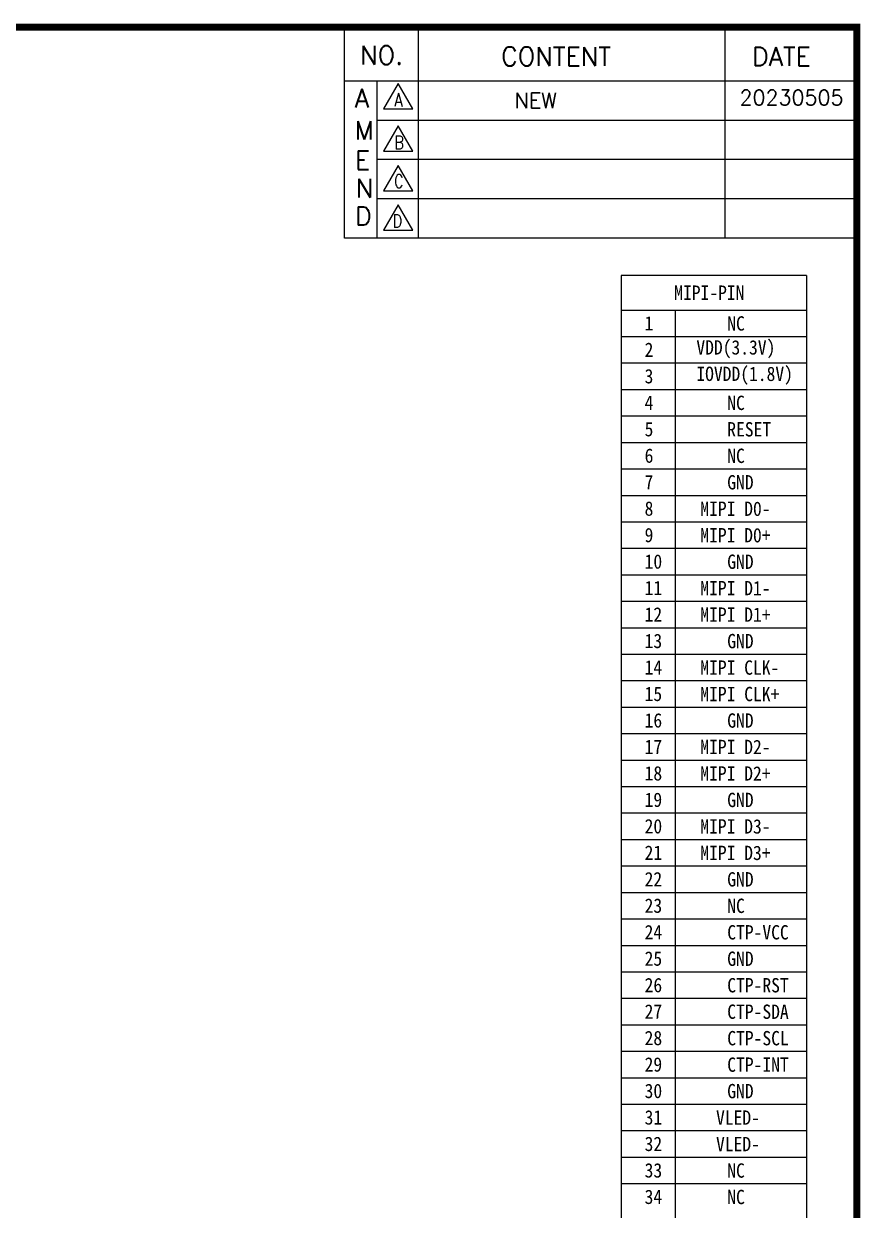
# Model space of a CAD drawing. Header units: millimetres. Extents: x 1532 to 2244, y 694 to 1195.
# Drawn here: x 2034.2 to 2243.8, y 897.8 to 1195.2 of the extents above; entities that cross this region are included whole.
import ezdxf

# ---------------------------------------------------------------- set-up
doc = ezdxf.new("R2010")
doc.units = ezdxf.units.MM
doc.layers.add('文字', color=7, linetype='Continuous')
doc.styles.add('ISO-25', font='simplex.shx', dxfattribs={"width": 0.9, "bigfont": 'gbcbig.shx'})
doc.styles.get("Standard").update_dxf_attribs({"font": 'txt', "bigfont": 'gbcbig.shx'})

msp = doc.modelspace()

# ---------------------------------------------------------------- linework, layer by layer
at = {"color": 0}
for p in [(2242.954, 1194.306), (2242.954, 1166.304)]:
    msp.add_line(p, (2242.954, 1081.153), dxfattribs=at)
at = {"color": 0, "linetype": 'Continuous'}
for p, q in [((2242.954, 1194.306), (2242.954, 1081.153)), ((2242.954, 1180.772), (2114.544, 1180.772)), ((2242.954, 1170.942), (2122.786, 1170.942)), ((2242.954, 1161.112), (2122.786, 1161.112)), ((2242.954, 1151.281), (2122.786, 1151.281)), ((2242.954, 1141.451), (2114.544, 1141.451))]:
    msp.add_line(p, q, dxfattribs=at)
for p, q in [((2242.954, 1155.406), (2242.954, 1081.153)), ((2230.324, 1132.079), (2183.858, 1132.079)), ((2183.858, 1132.079), (2183.858, 857.98)), ((2230.324, 1132.079), (2230.324, 857.98)), ((2230.324, 1123.326), (2183.858, 1123.326)), ((2197.457, 1123.326), (2197.457, 857.98)), ((2230.324, 1116.693), (2183.858, 1116.693)), ((2230.324, 1110.059), (2183.858, 1110.059)), ((2230.324, 1103.425), (2183.858, 1103.425)), ((2230.324, 1096.792), (2183.858, 1096.792)), ((2230.324, 1090.158), (2183.858, 1090.158)), ((2230.324, 1083.524), (2183.858, 1083.524)), ((2230.324, 1076.891), (2183.858, 1076.891)), ((2230.324, 1070.257), (2183.858, 1070.257)), ((2230.324, 1063.623), (2183.858, 1063.623)), ((2230.324, 1056.99), (2183.858, 1056.99)), ((2230.324, 1050.356), (2183.858, 1050.356)), ((2230.324, 1043.722), (2183.858, 1043.722)), ((2230.324, 1037.089), (2183.858, 1037.089)), ((2230.324, 1030.455), (2183.858, 1030.455)), ((2230.324, 1023.822), (2183.858, 1023.822)), ((2230.324, 1017.188), (2183.858, 1017.188)), ((2230.324, 1010.554), (2183.858, 1010.554)), ((2230.324, 1003.921), (2183.858, 1003.921)), ((2230.324, 997.287), (2183.858, 997.287)), ((2230.324, 990.653), (2183.858, 990.653)), ((2230.324, 984.02), (2183.858, 984.02)), ((2230.324, 977.386), (2183.858, 977.386)), ((2230.324, 970.752), (2183.858, 970.752)), ((2230.324, 964.119), (2183.858, 964.119)), ((2230.324, 957.485), (2183.858, 957.485)), ((2230.324, 950.851), (2183.858, 950.851)), ((2230.324, 944.218), (2183.858, 944.218)), ((2230.324, 937.584), (2183.858, 937.584)), ((2230.324, 930.95), (2183.858, 930.95)), ((2230.324, 924.317), (2183.858, 924.317)), ((2230.324, 917.683), (2183.858, 917.683)), ((2230.324, 911.049), (2183.858, 911.049)), ((2230.324, 904.416), (2183.858, 904.416))]:
    msp.add_line(p, q)
at = {"const_width": 1.704}
msp.add_lwpolyline([(1533.23, 1194.306), (2242.954, 1194.306), (2242.954, 694.549), (1533.23, 694.549), (1533.23, 1194.306), (1537.71, 1194.306)], dxfattribs=at)
at = {"color": 0}
msp.add_lwpolyline([(1533.23, 1194.306), (2242.954, 1194.306), (2242.954, 694.549), (1533.23, 694.549)], close=True, dxfattribs=at)
at = {"color": 0, "linetype": 'Continuous'}
for points in [[(2114.544, 1141.451), (2114.544, 1194.306)], [(2242.954, 1194.306), (2125.501, 1194.306)], [(2133.089, 1141.451), (2133.089, 1194.306)], [(2209.985, 1141.451), (2209.985, 1194.306)], [(2242.954, 1111.883), (2242.954, 1194.306)], [(2122.786, 1141.451), (2122.786, 1180.772)]]:
    msp.add_lwpolyline(points, dxfattribs=at)
for points in [[(2128.027, 1180.157), (2124.368, 1173.82), (2131.686, 1173.82)], [(2128.027, 1169.595), (2124.368, 1163.257), (2131.686, 1163.257)], [(2128.027, 1159.617), (2124.368, 1153.28), (2131.686, 1153.28)], [(2128.027, 1149.8), (2124.368, 1143.463), (2131.686, 1143.463)]]:
    msp.add_lwpolyline(points, close=True, dxfattribs=at)

# ---------------------------------------------------------------- texts
for s, height, p in [('NO.', 4.6576, (2118.486, 1184.973)), ('CONTENT', 4.6576, (2153.799, 1184.642)), ('DATE', 4.6576, (2216.638, 1184.616)), ('A', 4.649, (2117.117, 1174.183)), ('20230505', 3.7999, (2213.56, 1174.764)), ('M', 4.649, (2117.117, 1166.126)), ('E', 4.649, (2117.204, 1158.638)), ('N', 4.649, (2117.396, 1151.624)), ('D', 4.649, (2117.179, 1144.637))]:
    msp.add_text(s, height=height, dxfattribs=at).set_placement(p)
at = {"color": 0, "linetype": 'Continuous', "width": 0.8}
for s, p in [('A', (2127.068, 1174.425)), ('B', (2127.056, 1163.715)), ('C', (2126.992, 1154.033)), ('D', (2126.607, 1144.069))]:
    msp.add_text(s, height=3.31, dxfattribs=at).set_placement(p)
at = {"color": 0, "linetype": 'Continuous', "insert": (2157.214, 1177.805), "char_height": 3.7999, "width": 85.29634, "attachment_point": 1}
msp.add_mtext('NEW', dxfattribs=at)
at = {"layer": '文字', "char_height": 3.5937, "width": 27.00116, "attachment_point": 1, "style": 'ISO-25'}
for s, insert in [('{\\fSimSun|b0|i0|c134|p2;MIPI-PIN}', (2197.185, 1129.56)), ('{\\fSimSun|b0|i0|c134|p2;1}', (2189.768, 1121.89)), ('{\\fSimSun|b0|i0|c134|p2;NC}', (2210.477, 1121.847)), ('{\\fSimSun|b0|i0|c134|p2;2}', (2189.768, 1115.256)), ('\\pt3.25;{\\fSimSun|b0|i0|c134|p2;VDD(3.3V)}', (2202.733, 1115.854)), ('\\pt3.99299;{\\fSimSun|b0|i0|c134|p2;IOVDD(1.8V)}', (2202.733, 1109.221)), ('{\\fSimSun|b0|i0|c134|p2;3}', (2189.768, 1108.622)), ('{\\fSimSun|b0|i0|c134|p2;4}', (2189.768, 1101.989)), ('{\\fSimSun|b0|i0|c134|p2;5}', (2189.768, 1095.355)), ('{\\fSimSun|b0|i0|c134|p2;RESET}', (2210.477, 1095.313)), ('{\\fSimSun|b0|i0|c134|p2;6}', (2189.768, 1088.721)), ('{\\fSimSun|b0|i0|c134|p2;NC}', (2210.477, 1088.679)), ('{\\fSimSun|b0|i0|c134|p2;7}', (2189.768, 1082.088)), ('{\\fSimSun|b0|i0|c134|p2;GND}', (2210.477, 1082.045)), ('{\\fSimSun|b0|i0|c134|p2;8}', (2189.768, 1075.454)), ('{\\fSimSun|b0|i0|c134|p2;MIPI D0-}', (2203.723, 1075.412)), ('{\\fSimSun|b0|i0|c134|p2;9}', (2189.768, 1068.82)), ('{\\fSimSun|b0|i0|c134|p2;MIPI D0+}', (2203.723, 1068.778)), ('{\\fSimSun|b0|i0|c134|p2;10}', (2189.768, 1062.187)), ('{\\fSimSun|b0|i0|c134|p2;GND}', (2210.477, 1062.144)), ('{\\fSimSun|b0|i0|c134|p2;11}', (2189.768, 1055.553)), ('{\\fSimSun|b0|i0|c134|p2;MIPI D1-}', (2203.723, 1055.511)), ('{\\fSimSun|b0|i0|c134|p2;12}', (2189.768, 1048.919)), ('{\\fSimSun|b0|i0|c134|p2;MIPI D1+}', (2203.723, 1048.877)), ('{\\fSimSun|b0|i0|c134|p2;13}', (2189.768, 1042.286)), ('{\\fSimSun|b0|i0|c134|p2;GND}', (2210.477, 1042.243)), ('{\\fSimSun|b0|i0|c134|p2;14}', (2189.768, 1035.652)), ('{\\fSimSun|b0|i0|c134|p2;MIPI CLK-}', (2203.723, 1035.61)), ('{\\fSimSun|b0|i0|c134|p2;15}', (2189.768, 1029.018)), ('{\\fSimSun|b0|i0|c134|p2;MIPI CLK+}', (2203.723, 1028.976)), ('{\\fSimSun|b0|i0|c134|p2;16}', (2189.768, 1022.385)), ('{\\fSimSun|b0|i0|c134|p2;GND}', (2210.477, 1022.342)), ('{\\fSimSun|b0|i0|c134|p2;17}', (2189.768, 1015.751)), ('{\\fSimSun|b0|i0|c134|p2;MIPI D2-}', (2203.723, 1015.709)), ('{\\fSimSun|b0|i0|c134|p2;18}', (2189.768, 1009.117)), ('{\\fSimSun|b0|i0|c134|p2;MIPI D2+}', (2203.723, 1009.075)), ('{\\fSimSun|b0|i0|c134|p2;19}', (2189.768, 1002.484)), ('{\\fSimSun|b0|i0|c134|p2;GND}', (2210.477, 1002.442)), ('{\\fSimSun|b0|i0|c134|p2;20}', (2189.768, 995.85)), ('{\\fSimSun|b0|i0|c134|p2;MIPI D3-}', (2203.723, 995.808)), ('{\\fSimSun|b0|i0|c134|p2;21}', (2189.768, 989.217)), ('{\\fSimSun|b0|i0|c134|p2;MIPI D3+}', (2203.723, 989.174)), ('{\\fSimSun|b0|i0|c134|p2;22}', (2189.768, 982.583)), ('{\\fSimSun|b0|i0|c134|p2;GND}', (2210.477, 982.541)), ('{\\fSimSun|b0|i0|c134|p2;23}', (2189.768, 975.949)), ('{\\fSimSun|b0|i0|c134|p2;NC}', (2210.477, 975.907)), ('{\\fSimSun|b0|i0|c134|p2;24}', (2189.768, 969.316)), ('{\\fSimSun|b0|i0|c134|p2;CTP-VCC}', (2210.477, 969.273)), ('{\\fSimSun|b0|i0|c134|p2;25}', (2189.768, 962.682)), ('{\\fSimSun|b0|i0|c134|p2;GND}', (2210.477, 962.64)), ('{\\fSimSun|b0|i0|c134|p2;26}', (2189.768, 956.048)), ('{\\fSimSun|b0|i0|c134|p2;CTP-RST}', (2210.477, 956.006)), ('{\\fSimSun|b0|i0|c134|p2;27}', (2189.768, 949.415)), ('{\\fSimSun|b0|i0|c134|p2;CTP-SDA}', (2210.477, 949.372)), ('{\\fSimSun|b0|i0|c134|p2;28}', (2189.768, 942.781)), ('{\\fSimSun|b0|i0|c134|p2;CTP-SCL}', (2210.477, 942.739)), ('{\\fSimSun|b0|i0|c134|p2;29}', (2189.768, 936.147)), ('{\\fSimSun|b0|i0|c134|p2;CTP-INT}', (2210.477, 936.105)), ('{\\fSimSun|b0|i0|c134|p2;30}', (2189.768, 929.514)), ('{\\fSimSun|b0|i0|c134|p2;GND}', (2210.477, 929.471)), ('{\\fSimSun|b0|i0|c134|p2;31}', (2189.768, 922.88)), ('{\\fSimSun|b0|i0|c134|p2;VLED-}', (2207.663, 922.838)), ('{\\fSimSun|b0|i0|c134|p2;32}', (2189.768, 916.246)), ('{\\fSimSun|b0|i0|c134|p2;VLED-}', (2207.663, 916.204)), ('{\\fSimSun|b0|i0|c134|p2;33}', (2189.768, 909.613)), ('{\\fSimSun|b0|i0|c134|p2;NC}', (2210.477, 909.57)), ('{\\fSimSun|b0|i0|c134|p2;34}', (2189.768, 902.979)), ('{\\fSimSun|b0|i0|c134|p2;NC}', (2210.477, 902.937))]:
    msp.add_mtext(s, dxfattribs=dict(at, insert=insert))
at = {"layer": '文字', "color": 1, "insert": (2210.477, 1101.946), "char_height": 3.5937, "width": 27.00116, "attachment_point": 1, "style": 'ISO-25'}
msp.add_mtext('{\\fSimSun|b0|i0|c134|p2;NC}', dxfattribs=at)

doc.saveas('drawing.dxf')
